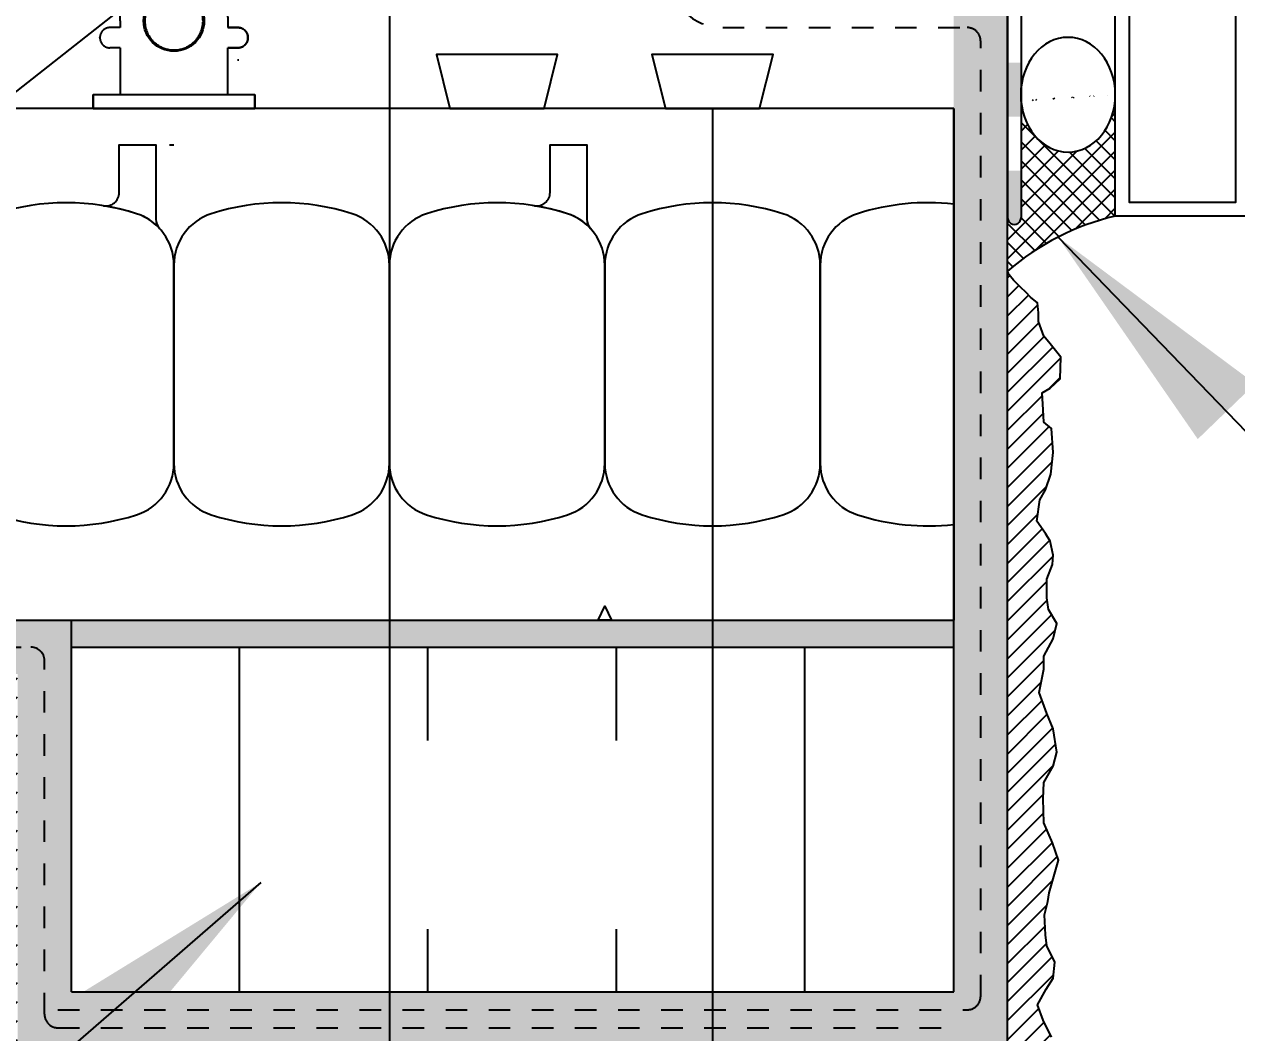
# Model space of a CAD drawing. Header units: inches. Extents: x 2946.6 to 3002.8, y 460.2 to 543.2.
# Drawn here: x 2976.53 to 2982.16, y 515.18 to 519.86 of the extents above; entities that cross this region are included whole.
import ezdxf

# ---------------------------------------------------------------- set-up
doc = ezdxf.new("R2010")
doc.units = ezdxf.units.IN
doc.header["$LTSCALE"] = 0.5
doc.header["$MEASUREMENT"] = 0
doc.linetypes.add('DASHED2', pattern=[0.375, 0.25, -0.125])
doc.layers.get('0').update_dxf_attribs({"linetype": 'CONTINUOUS'})
doc.layers.get('Defpoints').update_dxf_attribs({"linetype": 'CONTINUOUS'})
for name, color, linetype in [('HATCH', 12, 'CONTINUOUS'), ('LINE18', 9, 'CONTINUOUS'), ('line25', 2, 'CONTINUOUS'), ('LINE50', 5, 'CONTINUOUS'), ('LINE9', 9, 'CONTINUOUS'), ('TEXT', 4, 'CONTINUOUS')]:
    doc.layers.add(name, color=color, linetype=linetype)
doc.styles.add('DIM', font='romans.shx', dxfattribs={"width": 0.7})
doc.dimstyles.new('ext_12', dxfattribs={"dimscale": 12, "dimtxt": 0.09375, "dimasz": 0.09375, "dimexe": 0.09375, "dimexo": 0.0625, "dimgap": 0.0625, "dimtad": 1, "dimdec": 1, "dimzin": 3, "dimdsep": 46, "dimlunit": 4, "dimtxsty": 'DIM', "dimcen": 0.09, "dimdle": 0.09375, "dimclrt": 4, "dimadec": 0, "dimazin": 0, "dimtfac": 1, "dimtdec": 1, "dimtmove": 2, "dimatfit": 3, "dimfxl": 0, "dimfrac": 2, "dimtolj": 1, "dimtzin": 0, "dimarcsym": 0})
doc.dimstyles.new('ext_8', dxfattribs={"dimscale": 8, "dimtxt": 0.09375, "dimasz": 0.09375, "dimexe": 0.09375, "dimexo": 0.0625, "dimgap": 0.0625, "dimtad": 1, "dimdec": 1, "dimzin": 3, "dimdsep": 46, "dimlunit": 4, "dimtxsty": 'DIM', "dimcen": 0.09, "dimdle": 0.09375, "dimclrt": 4, "dimadec": 0, "dimazin": 0, "dimtfac": 1, "dimtdec": 1, "dimtmove": 2, "dimatfit": 3, "dimfxl": 0, "dimfrac": 2, "dimtolj": 1, "dimtzin": 0, "dimarcsym": 0})

# ---------------------------------------------------------------- blocks, each defined once
blk = doc.blocks.new('Connector')
blk.add_point((0.2709174698770802, 1.661931555041463e-06))
at = {"layer": 'LINE9'}
for p, q in [((-3.258168725484012e-05, 0.3749992150000656), (3.258168725484012e-05, -0.3749992150000656)), ((0.06241786328238064, -0.3749992148524877), (0.06241786328238064, 0.3749992443783929)), ((0.2812174256824029, 0.2499994843784696), (0.06241786620012491, 0.2499994843784696))]:
    blk.add_line(p, q, dxfattribs=at)
for points, weights in [([(0.007417973282404233, 0.3749992443784497), (0.003675450510719713, 0.3749992443784497), (-3.25743263793754e-05, 0.3749992443784497)], [1, 0.9725870691378072, 0.9503054881147847]), ([(0.3272173336824018, 0.3434992873784556), (0.3081635517900478, 0.3434992873783988), (0.2812174256824314, 0.3165531612708667), (0.2812174256824029, 0.2974993793784568)], [1, 0.85355339, 0.85355339, 1]), ([(0.3280923319323996, 0.3434992873784556), (0.3272173336824302, 0.3434992873784556), (0.3272173336824018, 0.3434992873784556)], [1, 0.70710678, 1]), ([(0.3749672381823963, 0.2974993793784568), (0.3749672381823964, 0.3165531612708667), (0.3480211220747584, 0.3434992873783988), (0.3289673301823974, 0.3434992873784556)], [1, 0.85355339, 0.85355339, 1]), ([(0.4059171863186535, 0.2499994812478752), (0.5456119710193006, 0.2499994818511543), (0.6188283582062053, 0.1310289191654936)], [0.9584044154091053, 0.794674173519109, 0.86465157111261]), ([(0.6188283615153448, 0.05237709487580038), (0.6117085634233241, 0.04899987637845172), (0.6038283904591744, 0.04899987637845173)], [0.8361502417800951, 0.892081430621068, 1]), ([(0.6038283904591744, -0.0489998776216619), (0.6117085625107617, -0.048999877621605), (0.6188283599457839, -0.05237709537464598)], [1, 0.892081441770365, 0.8361502533368361]), ([(0.6188283613946357, -0.131028911892309), (0.5456119750629149, -0.2499994738277503), (0.4059171864701652, -0.2499994726211348)], [0.8646515744283529, 0.7946741696858824, 0.9584044151948177]), ([(0.2812174256824029, -0.2974993806216669), (0.2812174256824314, -0.3165531625140199), (0.3081635517900478, -0.3434992886216657), (0.3272173336824018, -0.3434992886216657)], [1, 0.85355339, 0.85355339, 1]), ([(0.3272173336824018, -0.3434992886216657), (0.2812174256824029, -0.3434992886216657), (0.2812174256824029, -0.2974993806216669)], [1, 0.70710678, 1]), ([(0.3289673301823974, -0.3434992886216657), (0.3480211120747487, -0.3434992886216657), (0.3749672381823964, -0.3165531625140199), (0.3749672381823963, -0.2974993806216669)], [1, 0.85355339, 0.85355339, 1]), ([(0.3749672381823963, -0.2974993806216669), (0.3749672381823963, -0.3434992886216657), (0.3289673301823974, -0.3434992886216657)], [1, 0.70710678, 1]), ([(-3.257432646819325e-05, -0.3749992256215302), (0.003675450510687739, -0.374999225621644), (0.007417973282404233, -0.374999225621644)], [0.9503054881146419, 0.9725870691377194, 1])]:
    blk.add_rational_spline(points, weights, degree=2, dxfattribs=at)
for points, degree in [([(-3.257431322012394e-05, 0.3749992150000656), (0.002445673934634129, 0.3749992149990992), (0.004938010751889266, 0.3749992149986445), (0.007417973282404233, 0.3749992149986445)], 3), ([(0.007417973282404233, 0.3749992149986445), (0.02144967107233597, 0.3749992149986445), (0.05068376975444622, 0.3749992150304199), (0.06241786328238064, 0.3749992151096597), (0.06241786328238064, 0.3749992151476311)], 3), ([(0.3272173336824018, 0.3434992873784556), (0.3272173336824018, 0.3434992873784556), (0.3276798538016727, 0.3434992873784556), (0.3280923319323996, 0.3434992873784556)], 3), ([(0.3280923319323996, 0.3434992873784556), (0.3285048100631265, 0.3434992873784556), (0.3289673301823974, 0.3434992873784556), (0.3289673301823974, 0.3434992873784556)], 3), ([(0.2812174256824029, 0.2499994843784696), (0.2812174256824029, 0.2974993793784568)], 1), ([(0.3749672381823963, 0.2499994843784127), (0.3749672381823963, 0.2974993793784568)], 1), ([(0.4059171862823838, 0.2499994843784127), (0.3749672381824247, 0.2499994843784127)], 1), ([(0.4059171862823838, 0.249999476991042), (0.4059171862823838, 0.249999476991042)], 1), ([(0.4059171862943742, 0.249999481248273), (0.4059171862943742, 0.249999481248273)], 1), ([(0.4059171862823838, 0.2499994699233587), (0.4059171862823838, 0.2499994699233587)], 1), ([(0.4059171862943758, 0.249999472276335), (0.4059171862943758, 0.249999472276335)], 1), ([(0.4059171862823838, 0.2499994631285238), (0.4059171862823838, 0.2499994631285238)], 1), ([(0.4059171862944932, 0.2499994629444077), (0.4059171862944932, 0.2499994629444077)], 1), ([(0.4059171869207354, 0.2499994612480298), (0.4059171869207354, 0.2499994612480298)], 1), ([(0.4059171862823838, 0.2499994489084604), (0.4059171862823838, 0.2499994489084604)], 1), ([(0.4059171862823838, 0.2499994536202114), (0.4059171862823838, 0.2499994536202114)], 1), ([(0.4059171869207372, 0.2499994522762625), (0.4059171869207372, 0.2499994522762625)], 1), ([(0.4059171862823838, 0.2499994443784947), (0.4059171862823838, 0.2499994443784947)], 1), ([(0.4059171869025171, 0.249999441276436), (0.4059171869025171, 0.249999441276436)], 1), ([(0.4059171869023155, 0.249999436259208), (0.4059171869023155, 0.249999436259208)], 1), ([(0.4059171869207354, 0.2499994429444489), (0.4059171869207354, 0.2499994429444489)], 1), ([(0.4059171862823838, 0.2499994289085014), (0.4059171862823838, 0.2499994289085014)], 1), ([(0.4059171862823838, 0.2499994336203092), (0.4059171862823838, 0.2499994336203092)], 1), ([(0.4059171869023155, 0.2499994310406979), (0.4059171869023155, 0.2499994310406979)], 1), ([(0.4059171862823838, 0.2499994243785925), (0.4059171862823838, 0.2499994243785925)], 1), ([(0.4059171862823838, 0.2499994166809704), (0.4059171862823838, 0.2499994166809704)], 1), ([(0.4059171869022897, 0.2499994207671026), (0.4059171869022897, 0.2499994207671026)], 1), ([(0.4059171869024034, 0.2499994167795369), (0.4059171869024034, 0.2499994167795369)], 1), ([(0.4059171862823838, 0.249999412423512), (0.4059171862823838, 0.249999412423512)], 1), ([(0.4059171862823838, 0.2499994073660394), (0.4059171862823838, 0.2499994073660394)], 1), ([(0.4059171869024603, 0.24999941261155), (0.4059171869024603, 0.24999941261155)], 1), ([(0.6188283604591653, 0.1310289223200191), (0.6188283604591653, 0.05237707962402895)], 1), ([(0.6188283582062333, 0.1310289058735696), (0.6188283582062333, 0.1310289058735696)], 1), ([(0.6188283575187397, 0.1310288869905837), (0.6188283575187397, 0.1310288869905837)], 1), ([(0.6188283574903464, 0.1310288675704844), (0.6188283574903464, 0.1310288675704844)], 1), ([(0.6188283575901625, 0.1310288507556895), (0.6188283575901625, 0.1310288507556895)], 1), ([(0.5317103995546741, 0.04899992777115517), (0.5317103995546741, 0.04899992777115517)], 1), ([(0.5317103976323132, 0.04899992715247137), (0.5317103976323132, 0.04899992715247137)], 1), ([(0.5317104041095337, 0.04899992707033263), (0.5317104041095337, 0.04899992707033263)], 1), ([(0.531710395023997, 0.04899992448930039), (0.531710395023997, 0.04899992448930039)], 1), ([(0.5317103998444601, 0.04899985060399716), (0.5317103998444601, 0.04899985060399716)], 1), ([(0.6038283904591744, 0.04899987637845173), (0.5317104146954286, 0.04899987637845173)], 1), ([(0.5317104146954286, 0.0489998663784438), (0.5317104146954286, 0.0489998663784438)], 1), ([(0.5317104052942073, 0.04899987270937955), (0.5317104052942073, 0.04899987270937955)], 1), ([(0.5317104146954286, 0.04899984637848478), (0.5317104146954286, 0.04899984637848478)], 1), ([(0.5317104146954286, 0.04899982637852576), (0.5317104146954286, 0.04899982637852576)], 1), ([(0.5317104146954286, 0.04899980689510288), (0.5317104146954286, 0.04899980689510288)], 1), ([(0.6038283904591744, 0.04899987511755102), (0.6089535437752751, 0.04899987429752786), (0.6141977466683137, 0.05018059706043845), (0.6188283630154707, 0.05237709171308937)], 3), ([(0.6038283904591744, 0.0489998663784438), (0.6038283904591744, 0.0489998663784438)], 1), ([(0.6038283904591744, 0.04899984637848478), (0.6038283904591744, 0.04899984637848478)], 1), ([(0.6038283904591744, 0.04899982637852576), (0.6038283904591744, 0.04899982637852576)], 1), ([(0.6038283904591744, 0.04899980689510288), (0.6038283904591744, 0.04899980689510288)], 1), ([(0.6038283904591744, -0.04899987608649169), (0.579789061094008, -0.0489998776216619), (0.5557497317288416, -0.0489998776216619), (0.5317104023636752, -0.04899988870317272)], 3), ([(0.5317104146954286, -0.04899975813844391), (0.5317104146954286, -0.04899975813844391)], 1), ([(0.5317104146954286, -0.04899977762186679), (0.5317104146954286, -0.04899977762186679)], 1), ([(0.5317104146954286, -0.04899979762182581), (0.5317104146954286, -0.04899979762182581)], 1), ([(0.5317104146954286, -0.04899981762178483), (0.5317104146954286, -0.04899981762178483)], 1), ([(0.5317104146954286, -0.0489998776216619), (0.6038283904591744, -0.0489998776216619)], 1), ([(0.6038283904591744, -0.04899975813844391), (0.6038283904591744, -0.04899975813844391)], 1), ([(0.6038283904591744, -0.04899976710537955), (0.6038283904591744, -0.04899976710537955)], 1), ([(0.6038283904591744, -0.04899977762186679), (0.6038283904591744, -0.04899977762186679)], 1), ([(0.6038283904591744, -0.04899978762181788), (0.6038283904591744, -0.04899978762181788)], 1), ([(0.6038283904591744, -0.04899979762182581), (0.6038283904591744, -0.04899979762182581)], 1), ([(0.6038283904591744, -0.04899980762183374), (0.6038283904591744, -0.04899980762183374)], 1), ([(0.6038283904591744, -0.04899981762178483), (0.6038283904591744, -0.04899981762178483)], 1), ([(0.6038283904591744, -0.04899982762179277), (0.6038283904591744, -0.04899982762179277)], 1), ([(0.6188283630154707, -0.05237709086724705), (0.6141977462140495, -0.05018059748231805), (0.6089535436424036, -0.04899987508798019), (0.6038283904591744, -0.04899987608649169)], 3), ([(0.6188283604591653, -0.05237709086724705), (0.6188283604591653, -0.1310289135632782)], 1), ([(0.6188283579685141, -0.1310288013841552), (0.6188283579685141, -0.1310288013841552)], 1), ([(0.6188283580889653, -0.1310288178411209), (0.6188283580889653, -0.1310288178411209)], 1), ([(0.6188283581260245, -0.1310288372471798), (0.6188283581260245, -0.1310288372471798)], 1), ([(0.6188283582309848, -0.1310288570766085), (0.6188283582309848, -0.1310288570766085)], 1), ([(0.06241786328238064, -0.2499994756216148), (0.2812174256824029, -0.249999475621615)], 1), ([(0.2812174256824029, -0.2974993806216669), (0.2812174256824029, -0.249999475621615)], 1), ([(0.2812174256824029, -0.249999475621615), (0.2812174256824029, -0.2974993806216669)], 1), ([(0.3749672381823963, -0.2499994756216717), (0.3749672381823963, -0.2974993806216669)], 1), ([(0.3749672381823963, -0.2974993806216669), (0.3749672381823963, -0.2499994756216717)], 1), ([(0.4059171862823838, -0.2499994756216717), (0.3749672381750919, -0.2499994756216717)], 1), ([(0.4059171844434954, -0.2499994141876921), (0.4059171844434954, -0.2499994141876921)], 1), ([(0.4059171847819468, -0.2499994235196193), (0.4059171847819468, -0.2499994235196193)], 1), ([(0.4059171850899226, -0.2499993638547204), (0.4059171850899226, -0.2499993638547204)], 1), ([(0.4059171857033483, -0.2499993720105576), (0.4059171857033483, -0.2499993720105576)], 1), ([(0.4059171853899156, -0.2499993680230489), (0.4059171853899156, -0.2499993680230489)], 1), ([(0.4059171850513268, -0.2499993822838682), (0.4059171850513268, -0.2499993822838682)], 1), ([(0.4059171857419749, -0.2499993925196623), (0.4059171857419749, -0.2499993925196623)], 1), ([(0.4059171853898016, -0.2499993875022073), (0.4059171853898016, -0.2499993875022073)], 1), ([(0.4059171854081907, -0.249999403519319), (0.4059171854081907, -0.249999403519319)], 1), ([(0.4059171857601891, -0.2499994124910861), (0.4059171857601891, -0.2499994124910861)], 1), ([(0.405917185133978, -0.249999432491273), (0.405917185133978, -0.249999432491273)], 1), ([(0.007417973282404233, -0.3749992150014743), (0.004938010753196664, -0.3749992150014743), (0.002445673934946768, -0.3749992150010196), (-3.257431313485881e-05, -0.3749992150000532)], 3), ([(0.06241786328238064, -0.3749992148524877), (0.06241786328238064, -0.3749992148905159), (0.05068376975444622, -0.3749992149696988), (0.02144967107233597, -0.3749992150014743), (0.007417973282404233, -0.3749992150014743)], 3), ([(0.3280923319323996, -0.3434992886216657), (0.3276798538016443, -0.3434992886216657), (0.3272173336824018, -0.3434992886216657), (0.3272173336824018, -0.3434992886216657)], 3), ([(0.3289673301823974, -0.3434992886216657), (0.3289673301823974, -0.3434992886216657), (0.3285048100631265, -0.3434992886216657), (0.3280923319323996, -0.3434992886216657)], 3)]:
    blk.add_open_spline(points, degree=degree, dxfattribs=at)
for points, weights, knots in [([(0.06241786730985413, 0.3749992443783931), (0.06241786854196008, 0.3749992443784498), (0.04630877539782219, 0.3749992443784497), (0.03019967615492369, 0.3749992443785634), (0.007417973835350365, 0.3749992443785634)], [0.8687188585685339, 0.861102746415096, 1, 0.8611027342883395, 0.8687188598984209], [0, 0, 0, 0.4999999781731538, 0.4999999781731538, 1, 1, 1]), ([(0.5317104048302843, 0.04899987390064713), (0.4716783751912068, 0.2031150203294549), (0.332712202692651, 0.1134281874892683), (0.1569597641982092, 4.346083437578585e-09), (0.3327122026926226, -0.1134281887647656), (0.4716783699598199, -0.2031150182285097), (0.5317104030229416, -0.04899987134177148)], [0.899508922285991, 0.5997182152975012, 1, 0.54226024, 1, 0.5997182243345061, 0.8995089087494773], [0, 0, 0, 0.3181123135056626, 0.3181123135056626, 0.6818876936762344, 0.6818876936762344, 1, 1, 1]), ([(0.007417973035650509, -0.374999225621758), (0.03019967149134928, -0.374999225621644), (0.04630876560347374, -0.374999225621644), (0.06241785921338838, -0.3749992256216439), (0.0624178606516388, -0.3749992256217576)], [0.8687188593189243, 0.8611027395725566, 1, 0.8611027429575047, 0.8687188589477123], [0, 0, 0, 0.5000000060925393, 0.5000000060925393, 1, 1, 1])]:
    blk.add_rational_spline(points, weights, degree=2, knots=knots, dxfattribs=at)
blk = doc.blocks.new('*D8')
at = {"layer": 'Defpoints', "color": 0}
for p in [(2978.227059654286, 522.7239283018733), (2979.727059654285, 519.9738931750296), (2979.727059654285, 512.3004422623346)]:
    blk.add_point(p, dxfattribs=at)
at = {"layer": 'TEXT', "color": 0, "lineweight": -2}
for p, q in [((2978.227059654286, 522.2239283018733), (2978.227059654286, 511.5504422623346)), ((2979.727059654285, 519.4738931750296), (2979.727059654285, 511.5504422623346)), ((2977.477059654286, 512.3004422623346), (2976.727059654286, 512.3004422623346)), ((2978.227059654286, 512.3004422623346), (2979.727059654285, 512.3004422623346)), ((2980.477059654285, 512.3004422623346), (2981.227059654285, 512.3004422623346))]:
    blk.add_line(p, q, dxfattribs=at)
at = {"layer": 'TEXT', "color": 0}
for points in [[(2977.477059654286, 512.4254422623346), (2977.477059654286, 512.1754422623346), (2978.227059654286, 512.3004422623346)], [(2980.477059654285, 512.4254422623346), (2980.477059654285, 512.1754422623346), (2979.727059654285, 512.3004422623346)]]:
    blk.add_solid(points, dxfattribs=at)
at = {"layer": 'TEXT', "color": 4, "insert": (2979.212486930365, 509.2790243790389), "char_height": 0.75, "attachment_point": 5, "style": 'DIM'}
blk.add_mtext('\\A1;1 1/2" \\P (38mm)MIN. \\PCOVER', dxfattribs=at)

msp = doc.modelspace()

# ---------------------------------------------------------------- hatches: boundary and pattern name
at = {"layer": 'HATCH'}
h = msp.add_hatch(dxfattribs=at)
h.set_pattern_fill('AR-CONC', color=256, scale=0.5)
h.set_pattern_definition([(49.99999999999999, (0, 0), (3.586300913003767, -0.3137606749129755), [0.375, -4.125]), (355, (0, 0), (-0.693756668065, 3.760960668500059), [0.3, -3.3]), (100.45144446, (0.298858405, -0.02614672), (2.89254423363556, 3.447199954843147), [0.3187009599999999, -3.505710559999999]), (46.18420000000001, (0, 1), (5.336206653357862, -0.8275964039653827), [0.5625, -6.1875]), (96.63563549, (0.444683725, 0.931033465), (4.673309728371142, 4.870593003872752), [0.47805171, -5.258568799999999]), (351.1841639899999, (0, 1), (4.673309725273866, 4.870593001349951), [0.45, -4.950000005]), (21, (0.5, 0.75), (2.984535260592308, -2.013094453326694), [0.375, -4.125]), (326.0000000000001, (0.5, 0.75), (1.216576659607909, 3.625750225234265), [0.3, -3.3]), (71.45144474, (0.74871127, 0.58224213), (4.201111883649856, 1.612655764031769), [0.31870095, -3.50571056]), (37.50000000000001, (0, 0), (0.06079927658645334, 1.664469269156557), [0, -3.26, 0, -3.35, 0, -3.3125]), (7.499999999999999, (0, 0), (1.315347687210743, 1.972058559411801), [0, -1.91, 0, -3.185, 0, -1.2625]), (327.5, (-1.115, 0), (2.669112180862045, -0.1127743586718988), [0, -1.25, 0, -3.9, 0, -5.175]), (317.5, (-1.615, 0), (2.915930846711931, 0.5005249116615886), [0, -1.625, 0, -2.59, 0, -3.675])])
h.paths.add_polyline_path([(2957.617690486776, 529.9739257493436), (2960.852060409905, 529.9739257493436), (2961.086389944045, 529.3613077110647), (2961.086389944044, 520.0865488926875), (2960.852060409905, 519.4739308543955), (2957.617690486776, 519.4738931750305), (2957.617690486776, 523.8488931750304), (2958.617690486776, 524.8488931750308), (2956.617690486776, 524.8488931750308), (2957.617690486776, 525.8488931750305)])
h.paths.add_polyline_path([(2961.602058869284, 529.9739257493436), (2968.852060409905, 529.9739257493436), (2969.086389944045, 529.3613077110647), (2969.086389944044, 520.0865488926875), (2968.852060409905, 519.4739308543955), (2961.602058869284, 519.4739308543955), (2961.367639944044, 520.0866097271135), (2961.367639944044, 529.3612468766389)])
h.paths.add_polyline_path([(2969.602058869284, 529.9739257493436), (2976.852060409905, 529.9739257493436), (2977.086389944045, 529.3613077110647), (2977.086389944044, 520.0865488926875), (2976.852060409905, 519.4739308543955), (2969.602058869284, 519.4739308543955), (2969.367639944044, 520.0866097271135), (2969.367639944044, 529.3612468766389)])
h.paths.add_polyline_path([(2977.602058869284, 529.9739257493436), (2979.727059654285, 529.9739257493436), (2979.727059654285, 519.4739308543955), (2977.602058869284, 519.4739308543955), (2977.367639944044, 520.0866097271135), (2977.367639944044, 529.3612468766389)])
h = msp.add_hatch(color=7, dxfattribs=at)
h.dxf.hatch_style = 1
h.paths.add_polyline_path([(2981.159247213863, 519.1855857032083), (2981.096747213863, 519.1855857032083), (2981.096747213863, 518.9681687935048), (2981.096747213863, 518.965557154392, 1), (2981.159247213863, 518.968168793494)])
h.paths.add_polyline_path([(2981.159247213863, 519.6855857032083), (2981.096747213863, 519.6855857032083), (2981.096747213863, 519.4355857032083), (2981.159247213863, 519.4355857032083)])
h.paths.add_polyline_path([(2981.159247213863, 520.1855857032083), (2981.096747213863, 520.1855857032083), (2981.096747213863, 519.9355857032083), (2981.159247213863, 519.9355857032083)])
h.paths.add_polyline_path([(2981.159247213863, 520.6855857032083), (2981.096747213863, 520.6855857032083), (2981.096747213863, 520.4355857032083), (2981.159247213863, 520.4355857032083)])
h.paths.add_polyline_path([(2981.159247213863, 521.1855857032083), (2981.096747213863, 521.1855857032083), (2981.096747213863, 520.9355857032083), (2981.159247213863, 520.9355857032083)])
h.paths.add_polyline_path([(2981.159247213863, 521.6855857032083), (2981.096747213863, 521.6855857032083), (2981.096747213863, 521.4355857032083), (2981.159247213863, 521.4355857032083)])
h.paths.add_polyline_path([(2981.159247213863, 522.1855857032083), (2981.096747213863, 522.1855857032083), (2981.096747213863, 521.9355857032083), (2981.159247213863, 521.9355857032083)])
h.paths.add_polyline_path([(2981.159247213863, 522.5543966364916, -0.4142135623756731), (2981.174872213863, 522.5700216364917, 0.4142135623746366), (2981.252997213863, 522.6481466364917), (2981.252997213864, 522.6855857032083), (2981.190497213863, 522.6855857032083), (2981.190497213863, 522.6481466364917, -0.4142135623755346), (2981.174872213863, 522.6325216364916, 0.4142135623745082), (2981.096747213863, 522.5543966364916), (2981.096747213863, 522.4355857032083), (2981.159247213863, 522.4355857032083)])
h.paths.add_polyline_path([(2981.252997213891, 523.1855857032083), (2981.190497213863, 523.1855857032083), (2981.190497213863, 522.9355857032083), (2981.252997213891, 522.9355857032083)])
h.paths.add_polyline_path([(2981.252997213891, 523.6855857032083), (2981.190497213863, 523.6855857032083), (2981.190497213863, 523.4355857032083), (2981.252997213891, 523.4355857032083)])
h.paths.add_polyline_path([(2981.252997213891, 524.1855857032083), (2981.190497213863, 524.1855857032083), (2981.190497213863, 523.9355857032083), (2981.252997213891, 523.9355857032083)])
h.paths.add_polyline_path([(2981.252997213891, 524.6855857032083), (2981.190497213863, 524.6855857032083), (2981.190497213863, 524.4355857032083), (2981.252997213891, 524.4355857032083)])
h.paths.add_polyline_path([(2981.25299721389, 525.1855857032083), (2981.190497213863, 525.1855857032083), (2981.190497213863, 524.9355857032083), (2981.252997213888, 524.9355857032083)])
h = msp.add_hatch(dxfattribs=at)
h.set_pattern_fill('ANSI37', color=256, scale=0.5, angle=90, style=0)
h.set_pattern_definition([(135, (78.32865260365134, 41.29554230352585), (-0.04419417382415922, -0.04419417382415922), []), (225, (78.32865260365134, 41.29554230352585), (0.04419417382415922, -0.04419417382415922), [])])
edge = h.paths.add_edge_path()
edge.add_arc((2981.487298141048, 524.0990148518556), 0.1661642217521128, 228.8685655293802, 311.1314344708668, ccw=False)
edge.add_line((2981.377997213891, 523.9738595247094), (2981.377997213891, 523.630098135595))
edge.add_ellipse((2981.496693316255, 523.630098135595), major_axis=(1.074093224865463e-17, 0.1754127354292336), ratio=0.6766675297186084, start_angle=-777.319396090199, end_angle=-629.9999999999999, ccw=False)
edge.add_line((2981.596599068206, 523.7248131922227), (2981.596599068206, 523.97385952471))
edge = h.paths.add_edge_path()
edge.add_ellipse((2981.377254104247, 519.5373527672841), major_axis=(1.630721233958011e-17, 0.2663169879010638), ratio=0.8241799043534446, start_angle=816.671353963004, end_angle=989.9999999999754, ccw=False)
edge.add_line((2981.159247213863, 519.5064136124371), (2981.159247213863, 518.968168793494))
edge.add_arc((2981.127997213863, 518.9668629739419), 0.03127727073610823, -177.60721764996947, 2.3927823500304726, ccw=False)
edge.add_line((2981.096747213863, 518.9655571543901), (2981.096747213863, 518.7181687935047))
edge.add_arc((2981.858069884226, 517.8461291262033), 1.15761193400676, 103.04656695159878, 131.1221540485096, ccw=False)
edge.add_line((2981.596747213863, 518.973859524707), (2981.596747213863, 519.537352767293))
h = msp.add_hatch(dxfattribs=at)
h.set_pattern_fill('AR-SAND', color=256, scale=0.05)
h.set_pattern_definition([(37.50000000000001, (294.7789742895789, 17.78839890758314), (-0.003149667905480408, 0.09634118845065794), [0, -0.07600000000000001, 0, -0.085, 0, -0.08125]), (7.499999999999999, (294.7789742895789, 17.78839890758314), (0.08848883526338636, 0.141107303261487), [0, -0.041, 0, -0.0685, 0, -0.02625]), (327.5, (294.7174742895791, 17.78839890758314), (0.1557070930875748, 0.0002829526768482471), [0, -0.025, 0, -0.09000000000000001, 0, -0.1175]), (317.5, (294.7174742895791, 17.78839890758314), (0.1503063302286147, 0.04388377824671247), [0, -0.0125, 0, -0.059, 0, -0.0675])])
h.paths.add_polyline_path([(2980.846747213864, 517.0988931750304), (2976.751018089273, 517.0988931750305), (2976.751018089273, 516.9738931750305), (2980.846747213864, 516.9738931750304)])
h.paths.add_polyline_path([(2981.096747213862, 515.123887886193), (2980.846747213863, 515.123887886193), (2980.846747213863, 519.9738935417247), (2981.096747213864, 519.9738935417246)])
h.paths.add_polyline_path([(2976.751018089272, 515.373887886193), (2981.096747213862, 515.373887886193), (2981.096747213862, 515.1238878861891), (2976.751018089272, 515.1238878861891)])
h.paths.add_polyline_path([(2976.501018089273, 516.8488931750305), (2976.751018089272, 516.8488931750305), (2976.751018089272, 515.1238878861925), (2976.501018089273, 515.1238878861925)])
h.paths.add_polyline_path([(2957.617690486776, 517.0988931750305), (2976.751018089273, 517.0988931750305), (2976.751018089273, 516.8488931750305), (2957.617690486776, 516.8488931750305)])
h.paths.add_polyline_path([(2980.846747213863, 515.373887886193), (2981.096747213862, 515.373887886193), (2981.096747213862, 515.123887886193), (2980.846747213863, 515.123887886193)], flags=16)
h = msp.add_hatch(dxfattribs=at)
h.set_pattern_fill('ANSI31', color=256, scale=0.5)
h.set_pattern_definition([(45, (78.32865260365134, 41.29554230352585), (-0.04419417382415922, 0.04419417382415922), [])])
h.paths.add_polyline_path([(2957.617690486776, 516.6628394508681), (2957.671848065144, 516.666223762873), (2957.754659089924, 516.673421667761), (2958.096679765397, 516.673421667761), (2958.157893651454, 516.6590258579868), (2958.273093053315, 516.6554269055428), (2958.345098177726, 516.6662237628723), (2958.406312063788, 516.6770353700082), (2958.510720227293, 516.6590258579869), (2958.625919629151, 516.6446300482127), (2958.759138639626, 516.6446300482125), (2958.845541856523, 516.6554269055428), (2958.942750973783, 516.6770353700081), (2959.036353236921, 516.6806343224521), (2959.140761400423, 516.6806343224521), (2959.194761578233, 516.673421667761), (2959.277572603014, 516.6698227153171), (2959.356776773672, 516.6482290006568), (2959.45757808305, 516.6446300482125), (2959.525991015349, 516.669822715317), (2959.608802040129, 516.6878322273383), (2959.707843908471, 516.6912836817314), (2959.805038363726, 516.6552941572966), (2959.880650342266, 516.6408835977195), (2959.970660413287, 516.6408835977195), (2960.024660591097, 516.6444825501617), (2960.042665537702, 516.6444825501617), (2960.12186970836, 516.6516804550498), (2960.147073701205, 516.6660910146263), (2960.154272747446, 516.669689967071), (2960.229870063978, 516.669689967071), (2960.27307900343, 516.6552941572966), (2960.28027804967, 516.6336856928315), (2960.323486989124, 516.6300867403894), (2960.377487166932, 516.6336856928315), (2960.449492291348, 516.6336856928315), (2960.485487522552, 516.6372846452755), (2960.4927012308, 516.6480815026055), (2960.503492469155, 516.6552941572951), (2960.521497415765, 516.666091014627), (2960.651109572113, 516.666091014627), (2960.719507842405, 516.6408835977195), (2960.805911059301, 516.6408835977195), (2960.823916005907, 516.6552941572968), (2960.852726852882, 516.6696899670727), (2960.877916183716, 516.6804868244013), (2960.967926254737, 516.6876847292874), (2961.029140140796, 516.6912836817314), (2961.065135372001, 516.6804868244014), (2961.090339364847, 516.6768878719573), (2961.137140496417, 516.6660910146271), (2961.194747528348, 516.666091014627), (2961.295548837729, 516.6624920621849), (2961.324359684706, 516.6696899670732), (2961.371160816268, 516.6804868244012), (2961.389165762875, 516.6804868244012), (2961.507972018862, 516.6696899670711), (2961.601574281997, 516.6660910146271), (2961.639666180434, 516.6408540981097), (2961.758487098427, 516.644453050552), (2961.837691269084, 516.6660615150173), (2961.927686678097, 516.6660615150172), (2962.006905510761, 516.6624625625732), (2962.100507773898, 516.6624625625732), (2962.147308905468, 516.6516509554382), (2962.280513253933, 516.6552499078822), (2962.323722193385, 516.6876552296776), (2962.388528271561, 516.6984668368127), (2962.514533573786, 516.6984668368127), (2962.582946506085, 516.6876552296776), (2962.640538876011, 516.6804573247914), (2962.716150854551, 516.6804573247914), (2962.795355025206, 516.6912541821217), (2962.870967003747, 516.6696604674612), (2963.047380291664, 516.6696604674612), (2963.112186369839, 516.6912541821216), (2963.230992625824, 516.6912541821216), (2963.306589942354, 516.6768583723474), (2963.479411038159, 516.6768583723475), (2963.535243967045, 516.6732299202936), (2963.585651952742, 516.6624183131585), (2963.754866194417, 516.6588193607165), (2963.855667503803, 516.6480225033863), (2964.006876798867, 516.633626693612), (2964.096886869891, 516.6336266936119), (2964.204887225508, 516.637225646056), (2964.341698428099, 516.6876257300679), (2964.424509452881, 516.69122468251), (2964.593723694557, 516.687625730068), (2964.690932811819, 516.6444235509422), (2964.806132213679, 516.637225646056), (2964.878137338093, 516.6372256460559), (2964.946550270393, 516.6480225033861), (2965.014948540686, 516.6552204082724), (2965.083361472985, 516.6588193607162), (2965.191361828602, 516.6624183131585), (2965.248968860536, 516.630027741168), (2965.338978931559, 516.6300277411679), (2965.460439011107, 516.6480225033862), (2965.687260284718, 516.6480225033861), (2965.741260462526, 516.6660320154075), (2965.863673572635, 516.6768288727376), (2965.993285728986, 516.6804278251799), (2966.09769389249, 516.644423550942), (2966.202102055992, 516.6372256460559), (2966.342505450697, 516.6444235509421), (2966.37851534391, 516.6588193607163), (2966.421709621355, 516.6696309678514), (2966.500928454017, 516.6732299202936), (2966.598122909272, 516.6732299202937), (2966.709730119015, 516.6660320154074), (2966.814138282518, 516.6660320154075), (2966.868153122336, 516.6768288727376), (2966.922153300146, 516.694823634954), (2966.990551570436, 516.698422587398), (2967.076969449345, 516.6948236349541), (2967.192168851202, 516.694823634954), (2967.206566943684, 516.6516214558283), (2967.2785720681, 516.6444235509421), (2967.354184046639, 516.6444235509421), (2967.393786131967, 516.6624183131585), (2967.433388217295, 516.6804278251799), (2967.490995249229, 516.6840267776238), (2967.62060740558, 516.6840267776238), (2967.707010622517, 516.6804278251818), (2967.789821647257, 516.6768288727377), (2967.813984637489, 516.6552204082725), (2967.896795662272, 516.6444088011372), (2968.112811035517, 516.6444088011372), (2968.145214074605, 516.6516214558285), (2968.188408352049, 516.6588193607163), (2968.246015383982, 516.6588193607163), (2968.357622593727, 516.6696162180447), (2968.390025632815, 516.633611943807), (2968.440433618507, 516.6264140389209), (2968.505239696682, 516.630012991363), (2968.519637789163, 516.6552204082724), (2968.559239874491, 516.6732151704888), (2968.656448991752, 516.6768141229327), (2968.78965334022, 516.6660172656026), (2968.822056379306, 516.6660172656025), (2968.890469311606, 516.6516214558286), (2968.937270443176, 516.633611943807), (2969.084872884122, 516.6336119438071), (2969.117275923209, 516.6480077535793), (2969.210892848356, 516.6624183131585), (2969.38369928215, 516.6660172656025), (2969.516903630616, 516.6660172656025), (2969.606913701637, 516.6588193607163), (2969.776127943315, 516.7236152545007), (2969.855332113963, 516.7092194447284), (2970.042551302253, 516.6732151704889), (2970.172163458599, 516.6264140389205), (2970.294561906705, 516.5868108122373), (2970.431373109294, 516.579612907351), (2970.510577279949, 516.6048055744554), (2970.622184489693, 516.6264140389208), (2970.740037715116, 516.6517837036841), (2970.974058034968, 516.6409868463538), (2971.146864468763, 516.655382656128), (2971.197272454456, 516.6913869303676), (2971.370093550265, 516.6913869303676), (2971.600507015986, 516.6949858828098), (2971.600507015987, 516.6445857987978), (2971.712114225727, 516.6373878939116), (2971.834527335838, 516.6373878939116), (2971.910124652371, 516.6697784659023), (2971.989328823025, 516.6805900730374), (2972.126140025615, 516.6805900730374), (2972.187339249665, 516.6625805610142), (2972.259344374083, 516.6697784659027), (2972.439364516126, 516.6841890254796), (2972.558170772109, 516.6445857987978), (2972.684176074335, 516.6445857987978), (2972.81739508481, 516.6589816085722), (2972.875002116743, 516.6985848352539), (2973.013132900111, 516.691313181341), (2973.171541241422, 516.676917371567), (2973.229148273357, 516.6337151924429), (2973.369551668063, 516.5977109182036), (2973.538765909741, 516.608507775534), (2973.628775980761, 516.633715192443), (2973.715179197658, 516.6481110022156), (2973.830393261528, 516.6517099546596), (2973.909597432184, 516.6517099546595), (2973.992393794955, 516.6697194666806), (2974.035602734409, 516.6877142288974), (2974.147209944151, 516.6841152764553), (2974.258817153895, 516.6517099546596), (2974.370424363639, 516.6445120497735), (2974.444702099393, 516.6264730381404), (2974.516707223807, 516.6804720745963), (2974.603110440705, 516.6876847292874), (2974.732722597055, 516.669675217266), (2974.819125813951, 516.6372698954706), (2974.930747685703, 516.6264730381404), (2975.035155849207, 516.6732741697106), (2975.096355073256, 516.6912836817314), (2975.233166275847, 516.6876847292874), (2975.319569492744, 516.6696752172661), (2975.359171578072, 516.6192751332543), (2975.45997288745, 516.6192751332542), (2975.53558486599, 516.6264730381404), (2975.693993207302, 516.6120772283662), (2975.762406139602, 516.6516804550497), (2975.924406673031, 516.6516804550497), (2975.982013704965, 516.6840710270385), (2976.194436886096, 516.6984815866176), (2976.24483020978, 516.6840710270386), (2976.338447134926, 516.6804720745963), (2976.338447134926, 516.6120772283662), (2976.306044095838, 516.6012656212312), (2976.291646003358, 516.586869811459), (2976.2988450496, 516.5364697274488), (2976.309636287953, 516.4824559411909), (2976.345646181167, 516.3852547256045), (2976.363651127773, 516.367259963388), (2976.324049042444, 516.2700439980023), (2976.298845049599, 516.2304407713193), (2976.277233248868, 516.1476353655125), (2976.284432295108, 516.0828247219208), (2976.271104529257, 515.9446927971994), (2976.271104529256, 515.8942927131939), (2976.278303575498, 515.8258831171595), (2976.289094813854, 515.7574735211203), (2976.321497852942, 515.7322661042125), (2976.332303753307, 515.6890639250882), (2976.339502799547, 515.6350648886307), (2976.321497852942, 515.5882637570621), (2976.299900714219, 515.5594573877097), (2976.296308522104, 515.5198541610267), (2976.314298806701, 515.4730530294589), (2976.303507568343, 515.3974455285393), (2976.278303575498, 515.3218380276178), (2976.271104529256, 515.2642400387175), (2976.292701667979, 515.1742219782211), (2976.314298806702, 515.1598261684464), (2976.303507568344, 515.0878176199687), (2976.256706436777, 515.0266206786272), (2976.271104529257, 514.9582110825918), (2976.303507568345, 514.9546121301497), (2976.386303931117, 514.9654089874798), (2976.458309055532, 514.9258057607981), (2976.548319126555, 514.9186078559101), (2976.623931105095, 514.9474142252636), (2976.721140222356, 514.9510131777056), (2976.746329553195, 514.9510131777056), (2976.854344570821, 514.8970141412498), (2976.933548741478, 514.9258057607982), (2977.041549097095, 514.9438152728194), (2977.246773231986, 514.922206808354), (2977.275569416949, 514.8862025341145), (2977.361972633846, 514.8862025341145), (2977.451982704868, 514.9006130936939), (2977.513196590927, 514.9258057607981), (2977.545599630013, 514.9294047132403), (2977.63200284691, 514.9330036656844), (2977.707600163444, 514.9258057607979), (2977.893558418983, 514.9003918466165), (2977.972762589638, 514.9399950733002), (2978.105981600113, 514.9471929781862), (2978.152782731683, 514.9111887039469), (2978.340001919965, 514.9183866088347), (2978.538012346606, 514.9471929781863), (2978.592012524416, 514.9471929781862), (2978.700027542041, 514.914787656391), (2978.818833798026, 514.8931939417303), (2978.980848993444, 514.9075897515027), (2979.067252210363, 514.9147876563909), (2979.193257512585, 514.936396120856), (2979.337267761418, 514.9399950733), (2979.438069070795, 514.9075897515046), (2979.585686173751, 514.9039907990606), (2979.744094515064, 514.9255992635259), (2979.819706493603, 514.9579898355164), (2979.945711795829, 514.9652024902075), (2980.035721866849, 514.9507919306303), (2980.154528122834, 514.9507919306302), (2980.212135154766, 514.9327971684121), (2980.352538549475, 514.9399950733001), (2980.471344805458, 514.9831972524239), (2980.528424005081, 514.9434612774965), (2980.683225492269, 514.9038580508146), (2980.856046588071, 514.9218675628358), (2980.931643904603, 514.9434612774962), (2981.072061961317, 514.939862325054), (2981.096747213862, 514.9523576630629), (2981.131679597702, 514.9578718370753), (2981.23248090708, 514.9542728846313), (2981.311699739745, 514.9722676468496), (2981.30089383938, 515.1630858753716), (2981.261291754054, 515.2422923287372), (2981.236087761205, 515.314300877215), (2981.275689846536, 515.386309425699), (2981.308092885621, 515.436709509705), (2981.31529193186, 515.5123170106247), (2981.279296700658, 515.5879245115441), (2981.272082992408, 515.6383245955549), (2981.268490800293, 515.7319268586955), (2981.282888892771, 515.7931385498377), (2981.290087939014, 515.8327417765274), (2981.333223568423, 515.985579256926), (2981.304427383464, 516.0647857102852), (2981.264810636123, 516.1583879734267), (2981.261218444009, 516.269999748592), (2981.264810636124, 516.3456072495071), (2981.308019575578, 516.4212147504279), (2981.326024522183, 516.4860106442131), (2981.308019575578, 516.5940234669306), (2981.279223390617, 516.6660320154083), (2981.243213497403, 516.763233230987), (2981.264810636123, 516.8712460537035), (2981.264810636123, 516.9324577448508), (2981.308019575577, 517.0116641982167), (2981.326024522184, 517.0836579968883), (2981.286422436856, 517.1484686404774), (2981.279223390615, 517.2024676769322), (2981.279223390615, 517.2888867849911), (2981.304427383461, 517.3572816312193), (2981.308019575577, 517.4004838103446), (2981.293621483096, 517.4652944539353), (2981.272024344369, 517.5012987281734), (2981.232422259045, 517.5588967170736), (2981.246981633621, 517.657543413553), (2981.27218562647, 517.7043445451202), (2981.297389619314, 517.7763530935972), (2981.308195519679, 517.8771532616217), (2981.300981811431, 517.9887650367832), (2981.264986580227, 518.0175714061354), (2981.261379726103, 518.0751693950348), (2981.257787533987, 518.1543758483981), (2981.29378276519, 518.1759843128639), (2981.340598558768, 518.2191864919877), (2981.344190750884, 518.3199866600124), (2981.293782765161, 518.3811983511748), (2981.264986580226, 518.4172026253981), (2981.239782587382, 518.4855974716281), (2981.239782587382, 518.5252006983098), (2981.236190395265, 518.5720018298773), (2981.203787356178, 518.5972092467865), (2981.182175555447, 518.6188177112522), (2981.1569715626, 518.6440103783548), (2981.124568523514, 518.6764157001498), (2981.10480413587, 518.7009593758294), (2981.101285253797, 518.7074050406591), (2981.096747213863, 518.7181687935051), (2981.096747213861, 515.1238878861891), (2976.501018089272, 515.1238878861927), (2976.501018089273, 516.8488931750305), (2957.617690486776, 516.8488931750305)])
h = msp.add_hatch(dxfattribs=at)
h.set_pattern_fill('INSUL', color=256, scale=7, angle=90)
h.set_pattern_definition([(90, (294.7789742895789, 17.78839890758314), (-2.625, 1.607348923880901e-16), []), (90, (293.9039742895789, 17.78839890758314), (-2.625, 1.607348923880901e-16), [0.875, -0.875]), (90, (293.0289742895789, 17.78839890758314), (-2.625, 1.607348923880901e-16), [0.875, -0.875])])
h.paths.add_polyline_path([(2980.846747213863, 516.9738931750305), (2976.751018089273, 516.9738931750305), (2976.751018089272, 515.373887886193), (2980.846747213863, 515.373887886193)])

# ---------------------------------------------------------------- linework, layer by layer
at = {"layer": 'LINE18'}
msp.add_lwpolyline([(2982.221747213865, 518.973859524707), (2981.596747213863, 518.973859524707), (2981.596747213863, 520.038859524707)], dxfattribs=at)
msp.add_lwpolyline([(2982.156747213864, 519.973859524707), (2981.661747213863, 519.973859524707), (2981.661747213863, 519.038859524707), (2982.156747213864, 519.038859524707)], close=True, dxfattribs=at)
at = {"layer": 'line25'}
for p, q in [((2980.846747213863, 519.4738931750305), (2957.617690486776, 519.4738931750305)), ((2980.846747213863, 519.4738931750305), (2980.846747213863, 517.0988931750305)), ((2977.206308906678, 519.3054388243785), (2977.227059654285, 519.3054388243785))]:
    msp.add_line(p, q, dxfattribs=at)
for points in [[(2978.945893653931, 519.4738931750305), (2979.008225654642, 519.7238931750305), (2978.445893653931, 519.7238931750305), (2978.508225654642, 519.4738931750305)], [(2979.945893653931, 519.4738931750305), (2980.008225654642, 519.7238931750305), (2979.445893653931, 519.7238931750305), (2979.508225654642, 519.4738931750305)]]:
    msp.add_lwpolyline(points, close=True, dxfattribs=at)
at = {"layer": 'line25', "color": 12}
msp.add_arc((2981.858069884226, 517.8461291262034), 1.157611934006588, 103.0465669515938, 131.122154048511, dxfattribs=at)
at = {"layer": 'line25', "color": 12, "extrusion": (0, 0, -1)}
msp.add_ellipse((2981.377254104247, 519.5373527672841), major_axis=(1.630721233958011e-17, 0.2663169879010638), ratio=0.8241799043534446, start_param=-10.99557428756428, end_param=-4.71238898038469, dxfattribs=at)
at = {"layer": 'LINE50', "linetype": 'DASHED2', "ltscale": 0.5}
for p, q in [((2979.774325603127, 519.8488931750301), (2980.909247213863, 519.8488931750305)), ((2980.971747213863, 515.3530548861929), (2980.971747213863, 519.7863931750305)), ((2957.617690486776, 516.9738931750305), (2976.563518089273, 516.9738931750248)), ((2976.626018089272, 515.2697218861929), (2976.626018089273, 516.9113931750248)), ((2976.688518089272, 515.2905548861929), (2980.909247213863, 515.2905548861929)), ((2976.688518089272, 515.2072218861929), (2980.846747213863, 515.2072218861929))]:
    msp.add_line(p, q, dxfattribs=at)
at = {"layer": 'LINE50'}
for p, q in [((2980.846747213863, 519.4738931750305), (2980.846747213863, 517.0988931750305)), ((2980.846747213863, 517.0988931750305), (2980.846747213863, 519.4738931750305)), ((2957.617690486776, 517.0988931750305), (2980.846747213863, 517.0988931750305))]:
    msp.add_line(p, q, dxfattribs=at)
at = {"layer": 'LINE50', "linetype": 'DASHED2', "ltscale": 0.5}
for centre, radius, start, end in [((2979.774325603127, 520.0988931750301), 0.2500000000001137, 180, 270), ((2980.909247213863, 519.7863931750305), 0.0625, 6.513775987637282e-12, 90.00000000002606), ((2976.563518089273, 516.9113931750248), 0.0625, 359.9999999999804, 89.99999999997395), ((2980.909247213863, 515.3530548861929), 0.0625, 270, 6.513775987637282e-12), ((2976.688518089272, 515.2697218861929), 0.0625, 179.9999999999805, 270)]:
    msp.add_arc(centre, radius, start, end, dxfattribs=at)
at = {"layer": 'LINE9', "ltscale": 0.5}
for p, q in [((2981.096747213863, 522.6325216364916), (2981.096747213863, 518.9681687935048)), ((2981.159247213863, 522.5543966364916), (2981.159247213863, 518.9681687935048))]:
    msp.add_line(p, q, dxfattribs=at)
at = {"layer": 'LINE9'}
for p, q in [((2981.096747213862, 515.123887886193), (2981.096747213864, 519.9738936028405)), ((2980.846747213863, 516.9738931750305), (2980.846747213863, 519.4738931750305)), ((2976.751018089273, 516.9738931750305), (2976.751018089273, 517.0988931750305)), ((2976.751018089272, 515.373887886193), (2976.751018089273, 516.9738931750305)), ((2976.751018089273, 516.9738931750305), (2980.846747213863, 516.9738931750305)), ((2980.846747213863, 515.373887886193), (2980.846747213863, 516.9738931750305)), ((2976.751018089272, 515.373887886193), (2980.846747213863, 515.373887886193))]:
    msp.add_line(p, q, dxfattribs=at)
for points in [[(2977.053982731208, 518.9848469582349, 0.03726669551365532), (2976.900287335977, 519.0221767341384, 0.4630356070046749), (2976.972977199606, 519.0838404729094), (2976.972977199606, 519.3054388243785), (2977.143808906678, 519.3054388243785), (2977.143808906678, 518.9593455113293, 0.1890023580125322), (2977.1604590562, 518.9168715050301, 0.1284073578147628)], [(2979.053982731208, 518.9848469582349, 0.03726669551365532), (2978.900287335977, 519.0221767341384, 0.4630356070046749), (2978.972977199606, 519.0838404729094), (2978.972977199606, 519.3054388243785), (2979.143808906678, 519.3054388243785), (2979.143808906678, 518.9593455113293, 0.1890023580125322), (2979.1604590562, 518.9168715050301, 0.1284073578147628)], [(2977.053982731208, 518.9848469582349, 0.1576707807867563), (2976.400136577362, 518.984846958235, 0.325304629325042), (2976.227059654285, 518.746975479834), (2976.227059654285, 517.8258108702273, 0.3253046293250404), (2976.400136577362, 517.5879393918262, 0.1576707807867641), (2977.053982731208, 517.5879393918262, 0.3253046293250395), (2977.227059654285, 517.8258108702273), (2977.227059654285, 518.746975479834, 0.3253046293250305)], [(2978.053982731208, 518.9848469582349, 0.1576707807867563), (2977.400136577362, 518.984846958235, 0.325304629325042), (2977.227059654285, 518.746975479834), (2977.227059654285, 517.8258108702273, 0.3253046293250404), (2977.400136577362, 517.5879393918262, 0.1576707807867641), (2978.053982731208, 517.5879393918262, 0.3253046293250395), (2978.227059654285, 517.8258108702273), (2978.227059654285, 518.746975479834, 0.3253046293250305)], [(2979.053982731208, 518.9848469582349, 0.1576707807867563), (2978.400136577362, 518.984846958235, 0.325304629325042), (2978.227059654285, 518.746975479834), (2978.227059654285, 517.8258108702273, 0.3253046293250404), (2978.400136577362, 517.5879393918262, 0.1576707807867641), (2979.053982731208, 517.5879393918262, 0.3253046293250395), (2979.227059654285, 517.8258108702273), (2979.227059654285, 518.746975479834, 0.3253046293250305)], [(2980.053982731208, 518.9848469582349, 0.1576707807867563), (2979.400136577362, 518.984846958235, 0.325304629325042), (2979.227059654285, 518.746975479834), (2979.227059654285, 517.8258108702273, 0.3253046293250404), (2979.400136577362, 517.5879393918262, 0.1576707807867641), (2980.053982731208, 517.5879393918262, 0.3253046293250395), (2980.227059654285, 517.8258108702273), (2980.227059654285, 518.746975479834, 0.3253046293250305)]]:
    msp.add_lwpolyline(points, format="xyb", close=True, dxfattribs=at)
msp.add_lwpolyline([(2980.846747213863, 519.0296304236309, 0.1068168568490803), (2980.400136577362, 518.984846958235, 0.325304629325042), (2980.227059654285, 518.746975479834), (2980.227059654285, 517.8258108702273, 0.3253046293250404), (2980.400136577362, 517.5879393918262, 0.1068168568490873), (2980.846747213863, 517.5431559264302)], format="xyb", dxfattribs=at)
msp.add_lwpolyline([(2981.30089383938, 515.163085875372), (2981.261291754052, 515.2422923287372), (2981.236087761205, 515.3143008772145), (2981.275689846533, 515.3863094256917), (2981.30809288562, 515.4367095097036), (2981.31529193186, 515.5123170106249), (2981.279296700658, 515.5879245115443), (2981.272082992408, 515.6383245955562), (2981.268490800293, 515.7319268586939), (2981.282888892773, 515.7931385498409), (2981.290087939015, 515.8327417765245), (2981.333223568423, 515.9855792569265), (2981.304427383461, 516.0647857102899), (2981.264810636123, 516.1583879734276), (2981.261218444008, 516.2699997485865), (2981.264810636123, 516.3456072495078), (2981.308019575578, 516.421214750429), (2981.326024522183, 516.4860106442134), (2981.308019575578, 516.5940234669301), (2981.279223390615, 516.6660320154074), (2981.243213497403, 516.7632332309872), (2981.264810636123, 516.871246053704), (2981.264810636123, 516.932457744851), (2981.308019575578, 517.0116641982163), (2981.326024522183, 517.0836579968886), (2981.286422436855, 517.1484686404779), (2981.279223390615, 517.2024676769338), (2981.279223390615, 517.2888867849902), (2981.304427383461, 517.3572816312185), (2981.308019575578, 517.4004838103442), (2981.293621483096, 517.4652944539353), (2981.272024344373, 517.501298728173), (2981.232422259046, 517.5588967170729), (2981.246981633622, 517.6575434135534), (2981.272185626469, 517.7043445451213), (2981.297389619315, 517.7763530935986), (2981.30819551968, 517.8771532616224), (2981.300981811432, 517.9887650367832), (2981.264986580227, 518.0175714061347), (2981.261379726102, 518.0751693950328), (2981.257787533987, 518.1543758483981), (2981.29378276519, 518.1759843128634), (2981.340598558767, 518.2191864919873), (2981.344190750885, 518.319986660013), (2981.29378276519, 518.38119835116), (2981.264986580227, 518.4172026253977), (2981.239782587382, 518.4855974716279), (2981.239782587382, 518.5252006983096), (2981.236190395265, 518.5720018298775), (2981.203787356177, 518.5972092467869), (2981.182175555447, 518.6188177112522), (2981.1569715626, 518.6440103783548), (2981.124568523512, 518.6764157001503), (2981.10480413587, 518.7009593758298), (2981.101285253797, 518.7074050406568), (2981.096747213863, 518.7181687935047)], dxfattribs=at)
msp.add_lwpolyline([(2979.195809654285, 517.0988931750305), (2979.227059654285, 517.1633779664827), (2979.258309654285, 517.0988931750305)], close=True, dxfattribs=at)
msp.add_circle((2977.227014944044, 519.8799282937034), 0.140625, dxfattribs=at)
at = {"layer": 'LINE9', "ltscale": 0.5}
msp.add_arc((2981.127997213863, 518.9668629739444), 0.03127727073617388, 177.6072176288101, 2.392782365425896, dxfattribs=at)

# ---------------------------------------------------------------- block references
at = {"rotation": 90}
msp.add_blockref('Connector', (2977.227059654283, 519.4739634287218), dxfattribs=at)

# ---------------------------------------------------------------- dimensions: what is measured, and where the dimension line sits
at = {"layer": 'TEXT'}
dim = msp.add_linear_dim(base=(2979.727059654285, 512.3004422623346), p1=(2978.227059654286, 522.7239283018733), p2=(2979.727059654285, 519.9738931750296), text='<> \\P (38mm)MIN. \\PCOVER', dimstyle='ext_8', dxfattribs=at)
dim.commit()
dim.dimension.update_dxf_attribs({"geometry": '*D8', "text_midpoint": (2979.212486930365, 509.2790243790389), "dimtype": 160})

# ---------------------------------------------------------------- leaders
for points in [[(2980.045268876039, 522.3471273384532), (2962.65258927131, 508.6646349514825), (2961.069234052729, 508.6646349514825)], [(2981.331006974572, 518.8767939985174), (2987.698541341881, 512.2833220110335), (2989.402956880903, 512.2833220110335)], [(2977.629919349239, 515.8809585974425), (2963.962603023874, 504.0201096591721), (2962.379247805293, 504.0201096591721)]]:
    msp.add_leader(points, dimstyle='ext_12', override={"dimgap": 0.0625, "dimtad": 0}, dxfattribs=at)

doc.saveas('drawing.dxf')
